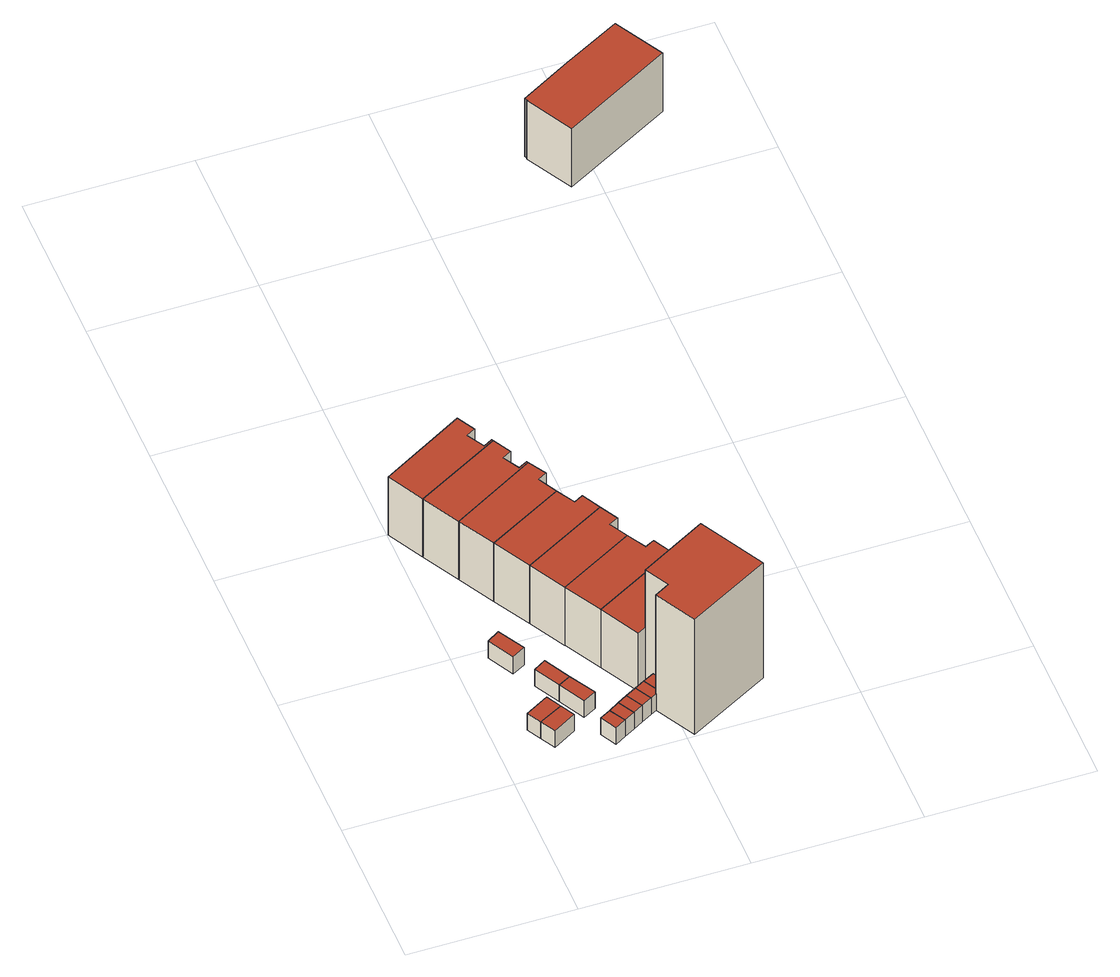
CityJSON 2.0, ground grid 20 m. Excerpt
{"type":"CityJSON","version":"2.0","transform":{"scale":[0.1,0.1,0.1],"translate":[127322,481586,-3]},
"CityObjects":{
"building1":{"type":"Building","attributes":{"b3_dak_type":"multiple horizontal","b3_h_dak_50p":0.15,"b3_h_dak_70p":0.17,"b3_h_dak_max":0.28,"b3_h_dak_min":0.1,"b3_h_maaiveld":-2.44,"b3_kas_warenhuis":false,"b3_mutatie_ahn3_ahn4":false,"b3_reconstructie_onvolledig":false,"b3_rmse_lod12":0.0311,"b3_rmse_lod13":0.0311,"b3_rmse_lod22":0.0292,"b3_val3dity_lod12":"[]","b3_val3dity_lod13":"[]","b3_val3dity_lod22":"[]","b3_volume_lod12":16.91,"b3_volume_lod13":16.91,"b3_volume_lod22":16.88,"geconstateerd":false,"oorspronkelijkbouwjaar":2007,"status":"Pand in gebruik"},"children":["building1-1"]},
"building1-1":{"type":"BuildingPart","parents":["building1"],"geometry":[{"type":"Solid","lod":"1.2","boundaries":[[[[0,1,2,3]],[[4,1,0,5]],[[5,0,3,6]],[[7,2,1,4]],[[6,3,2,7]],[[6,7,4,5]]]],"semantics":{"surfaces":[{"type":"GroundSurface"},{"type":"WallSurface","on_footprint_edge":true},{"type":"RoofSurface"}],"values":[[0,1,1,1,1,2]]}}]},
"building2":{"type":"Building","attributes":{"b3_dak_type":"multiple horizontal","b3_h_dak_50p":0.15,"b3_h_dak_70p":0.17,"b3_h_dak_max":0.23,"b3_h_dak_min":0.08,"b3_h_maaiveld":-2.43,"b3_kas_warenhuis":false,"b3_mutatie_ahn3_ahn4":false,"b3_reconstructie_onvolledig":false,"b3_rmse_lod12":0.0322,"b3_rmse_lod13":0.0322,"b3_rmse_lod22":0.0258,"b3_val3dity_lod12":"[]","b3_val3dity_lod13":"[]","b3_val3dity_lod22":"[]","b3_volume_lod12":16.88,"b3_volume_lod13":16.88,"b3_volume_lod22":16.85,"geconstateerd":false,"oorspronkelijkbouwjaar":2007,"status":"Pand in gebruik"},"children":["building2-1"]},
"building2-1":{"type":"BuildingPart","parents":["building2"],"geometry":[{"type":"Solid","lod":"1.2","boundaries":[[[[0,8,9,1]],[[10,8,0,5]],[[11,9,8,10]],[[5,0,1,4]],[[4,1,9,11]],[[4,11,10,5]]]],"semantics":{"surfaces":[{"type":"GroundSurface"},{"type":"WallSurface","on_footprint_edge":true},{"type":"RoofSurface"}],"values":[[0,1,1,1,1,2]]}}]},
"building3":{"type":"Building","attributes":{"b3_dak_type":"multiple horizontal","b3_h_dak_50p":0.15,"b3_h_dak_70p":0.17,"b3_h_dak_max":0.22,"b3_h_dak_min":0.1,"b3_h_maaiveld":-2.46,"b3_kas_warenhuis":false,"b3_mutatie_ahn3_ahn4":false,"b3_reconstructie_onvolledig":false,"b3_rmse_lod12":0.0305,"b3_rmse_lod13":0.0305,"b3_rmse_lod22":0.0275,"b3_val3dity_lod12":"[]","b3_val3dity_lod13":"[]","b3_val3dity_lod22":"[]","b3_volume_lod12":16.74,"b3_volume_lod13":16.74,"b3_volume_lod22":16.69,"geconstateerd":false,"oorspronkelijkbouwjaar":2007,"status":"Pand in gebruik"},"children":["building3-1"]},
"building3-1":{"type":"BuildingPart","parents":["building3"],"geometry":[{"type":"Solid","lod":"1.2","boundaries":[[[[12,13,14,15]],[[16,13,12,17]],[[18,14,13,16]],[[17,12,15,19]],[[19,15,14,18]],[[19,18,16,17]]]],"semantics":{"surfaces":[{"type":"GroundSurface"},{"type":"WallSurface","on_footprint_edge":true},{"type":"RoofSurface"}],"values":[[0,1,1,1,1,2]]}}]},
"building4":{"type":"Building","attributes":{"b3_dak_type":"multiple horizontal","b3_h_dak_50p":0.15,"b3_h_dak_70p":0.18,"b3_h_dak_max":0.22,"b3_h_dak_min":0.1,"b3_h_maaiveld":-2.44,"b3_kas_warenhuis":false,"b3_mutatie_ahn3_ahn4":false,"b3_reconstructie_onvolledig":false,"b3_rmse_lod12":0.0332,"b3_rmse_lod13":0.0332,"b3_rmse_lod22":0.0293,"b3_val3dity_lod12":"[]","b3_val3dity_lod13":"[]","b3_val3dity_lod22":"[]","b3_volume_lod12":16.65,"b3_volume_lod13":16.65,"b3_volume_lod22":16.6,"geconstateerd":false,"oorspronkelijkbouwjaar":2007,"status":"Pand in gebruik"},"children":["building4-1"]},
"building4-1":{"type":"BuildingPart","parents":["building4"],"geometry":[{"type":"Solid","lod":"1.2","boundaries":[[[[20,21,22,23]],[[24,20,23,25]],[[25,23,22,26]],[[26,22,21,27]],[[27,21,20,24]],[[27,24,25,26]]]],"semantics":{"surfaces":[{"type":"GroundSurface"},{"type":"WallSurface","on_footprint_edge":true},{"type":"RoofSurface"}],"values":[[0,1,1,1,1,2]]}}]},
"building5":{"type":"Building","attributes":{"b3_dak_type":"multiple horizontal","b3_h_dak_50p":0.16,"b3_h_dak_70p":0.19,"b3_h_dak_max":0.22,"b3_h_dak_min":0.09,"b3_h_maaiveld":-2.44,"b3_kas_warenhuis":false,"b3_mutatie_ahn3_ahn4":false,"b3_reconstructie_onvolledig":false,"b3_rmse_lod12":0.035,"b3_rmse_lod13":0.035,"b3_rmse_lod22":0.0309,"b3_val3dity_lod12":"[]","b3_val3dity_lod13":"[]","b3_val3dity_lod22":"[]","b3_volume_lod12":16.7,"b3_volume_lod13":16.7,"b3_volume_lod22":16.64,"geconstateerd":false,"oorspronkelijkbouwjaar":2007,"status":"Pand in gebruik"},"children":["building5-1"]},
"building5-1":{"type":"BuildingPart","parents":["building5"],"geometry":[{"type":"Solid","lod":"1.2","boundaries":[[[[20,23,28,29]],[[25,23,20,24]],[[30,28,23,25]],[[24,20,29,31]],[[31,29,28,30]],[[31,30,25,24]]]],"semantics":{"surfaces":[{"type":"GroundSurface"},{"type":"WallSurface","on_footprint_edge":true},{"type":"RoofSurface"}],"values":[[0,1,1,1,1,2]]}}]},
"building6":{"type":"Building","attributes":{"b3_dak_type":"multiple horizontal","b3_h_dak_50p":0.19,"b3_h_dak_70p":0.2,"b3_h_dak_max":0.27,"b3_h_dak_min":0.14,"b3_h_maaiveld":-2.43,"b3_kas_warenhuis":false,"b3_mutatie_ahn3_ahn4":false,"b3_reconstructie_onvolledig":false,"b3_rmse_lod12":0.0279,"b3_rmse_lod13":0.0279,"b3_rmse_lod22":0.0246,"b3_val3dity_lod12":"[]","b3_val3dity_lod13":"[]","b3_val3dity_lod22":"[]","b3_volume_lod12":8.95,"b3_volume_lod13":8.95,"b3_volume_lod22":8.94,"geconstateerd":false,"oorspronkelijkbouwjaar":2006,"status":"Pand in gebruik"},"children":["building6-1"]},
"building6-1":{"type":"BuildingPart","parents":["building6"],"geometry":[{"type":"Solid","lod":"1.2","boundaries":[[[[32,33,34,35]],[[36,33,32,37]],[[38,34,33,36]],[[37,32,35,39]],[[39,35,34,38]],[[39,38,36,37]]]],"semantics":{"surfaces":[{"type":"GroundSurface"},{"type":"WallSurface","on_footprint_edge":true},{"type":"RoofSurface"}],"values":[[0,1,1,1,1,2]]}}]},
"building7":{"type":"Building","attributes":{"b3_dak_type":"multiple horizontal","b3_h_dak_50p":0.19,"b3_h_dak_70p":0.2,"b3_h_dak_max":0.26,"b3_h_dak_min":0.14,"b3_h_maaiveld":-2.43,"b3_kas_warenhuis":false,"b3_mutatie_ahn3_ahn4":false,"b3_reconstructie_onvolledig":false,"b3_rmse_lod12":0.028,"b3_rmse_lod13":0.028,"b3_rmse_lod22":0.0252,"b3_val3dity_lod12":"[]","b3_val3dity_lod13":"[]","b3_val3dity_lod22":"[]","b3_volume_lod12":8.72,"b3_volume_lod13":8.72,"b3_volume_lod22":8.7,"geconstateerd":false,"oorspronkelijkbouwjaar":2006,"status":"Pand in gebruik"},"children":["building7-1"]},
"building7-1":{"type":"BuildingPart","parents":["building7"],"geometry":[{"type":"Solid","lod":"1.2","boundaries":[[[[33,40,41,34]],[[42,40,33,36]],[[43,41,40,42]],[[36,33,34,38]],[[38,34,41,43]],[[38,43,42,36]]]],"semantics":{"surfaces":[{"type":"GroundSurface"},{"type":"WallSurface","on_footprint_edge":true},{"type":"RoofSurface"}],"values":[[0,1,1,1,1,2]]}}]},
"building8":{"type":"Building","attributes":{"b3_dak_type":"multiple horizontal","b3_h_dak_50p":0.19,"b3_h_dak_70p":0.2,"b3_h_dak_max":0.28,"b3_h_dak_min":0.14,"b3_h_maaiveld":-2.44,"b3_kas_warenhuis":false,"b3_mutatie_ahn3_ahn4":false,"b3_reconstructie_onvolledig":false,"b3_rmse_lod12":0.0287,"b3_rmse_lod13":0.0287,"b3_rmse_lod22":0.0265,"b3_val3dity_lod12":"[]","b3_val3dity_lod13":"[]","b3_val3dity_lod22":"[]","b3_volume_lod12":8.66,"b3_volume_lod13":8.66,"b3_volume_lod22":8.64,"geconstateerd":false,"oorspronkelijkbouwjaar":2006,"status":"Pand in gebruik"},"children":["building8-1"]},
"building8-1":{"type":"BuildingPart","parents":["building8"],"geometry":[{"type":"Solid","lod":"1.2","boundaries":[[[[44,41,40,45]],[[43,41,44,46]],[[46,44,45,47]],[[42,40,41,43]],[[47,45,40,42]],[[47,42,43,46]]]],"semantics":{"surfaces":[{"type":"GroundSurface"},{"type":"WallSurface","on_footprint_edge":true},{"type":"RoofSurface"}],"values":[[0,1,1,1,1,2]]}}]},
"building9":{"type":"Building","attributes":{"b3_dak_type":"multiple horizontal","b3_h_dak_50p":0.19,"b3_h_dak_70p":0.2,"b3_h_dak_max":0.27,"b3_h_dak_min":0.14,"b3_h_maaiveld":-2.43,"b3_kas_warenhuis":false,"b3_mutatie_ahn3_ahn4":false,"b3_reconstructie_onvolledig":false,"b3_rmse_lod12":0.0276,"b3_rmse_lod13":0.0276,"b3_rmse_lod22":0.0264,"b3_val3dity_lod12":"[]","b3_val3dity_lod13":"[]","b3_val3dity_lod22":"[]","b3_volume_lod12":8.74,"b3_volume_lod13":8.74,"b3_volume_lod22":8.74,"geconstateerd":false,"oorspronkelijkbouwjaar":2006,"status":"Pand in gebruik"},"children":["building9-1"]},
"building9-1":{"type":"BuildingPart","parents":["building9"],"geometry":[{"type":"Solid","lod":"1.2","boundaries":[[[[48,44,45,49]],[[46,44,48,50]],[[50,48,49,51]],[[47,45,44,46]],[[51,49,45,47]],[[51,47,46,50]]]],"semantics":{"surfaces":[{"type":"GroundSurface"},{"type":"WallSurface","on_footprint_edge":true},{"type":"RoofSurface"}],"values":[[0,1,1,1,1,2]]}}]},
"building10":{"type":"Building","attributes":{"b3_dak_type":"slanted","b3_h_dak_50p":6.61,"b3_h_dak_70p":6.64,"b3_h_dak_max":6.99,"b3_h_dak_min":0.59,"b3_h_maaiveld":-2.46,"b3_kas_warenhuis":false,"b3_mutatie_ahn3_ahn4":false,"b3_reconstructie_onvolledig":false,"b3_rmse_lod12":3.16,"b3_rmse_lod13":0.185,"b3_rmse_lod22":0.193,"b3_val3dity_lod12":"[]","b3_val3dity_lod13":"[]","b3_val3dity_lod22":"[]","b3_volume_lod12":511.05,"b3_volume_lod13":417.34,"b3_volume_lod22":416.64,"geconstateerd":false,"oorspronkelijkbouwjaar":2007,"status":"Pand in gebruik"},"children":["building10-1"]},
"building10-1":{"type":"BuildingPart","parents":["building10"],"geometry":[{"type":"Solid","lod":"1.2","boundaries":[[[[52,53,54,55,56,57,58,59]],[[60,55,54,61]],[[62,53,52,63]],[[61,54,53,62]],[[64,56,55,60]],[[65,59,58,66]],[[63,52,59,65]],[[66,58,57,67]],[[67,57,56,64]],[[67,64,60,61,62,63,65,66]]]],"semantics":{"surfaces":[{"type":"GroundSurface"},{"type":"WallSurface","on_footprint_edge":true},{"type":"RoofSurface"}],"values":[[0,1,1,1,1,1,1,1,1,2]]}}]},
"building11":{"type":"Building","attributes":{"b3_dak_type":"multiple horizontal","b3_h_dak_50p":0.19,"b3_h_dak_70p":0.2,"b3_h_dak_max":0.29,"b3_h_dak_min":0.13,"b3_h_maaiveld":-2.43,"b3_kas_warenhuis":false,"b3_mutatie_ahn3_ahn4":false,"b3_reconstructie_onvolledig":false,"b3_rmse_lod12":0.0311,"b3_rmse_lod13":0.0311,"b3_rmse_lod22":0.0291,"b3_val3dity_lod12":"[]","b3_val3dity_lod13":"[]","b3_val3dity_lod22":"[]","b3_volume_lod12":8.64,"b3_volume_lod13":8.64,"b3_volume_lod22":8.61,"geconstateerd":false,"oorspronkelijkbouwjaar":2006,"status":"Pand in gebruik"},"children":["building11-1"]},
"building11-1":{"type":"BuildingPart","parents":["building11"],"geometry":[{"type":"Solid","lod":"1.2","boundaries":[[[[49,68,69,70,71,48]],[[72,68,49,51]],[[50,48,71,73]],[[73,71,70,74]],[[74,70,69,75]],[[75,69,68,72]],[[51,49,48,50]],[[51,50,73,74,75,72]]]],"semantics":{"surfaces":[{"type":"GroundSurface"},{"type":"WallSurface","on_footprint_edge":true},{"type":"RoofSurface"}],"values":[[0,1,1,1,1,1,1,2]]}}]},
"building12":{"type":"Building","attributes":{"b3_dak_type":"multiple horizontal","b3_h_dak_50p":6.61,"b3_h_dak_70p":6.64,"b3_h_dak_max":6.98,"b3_h_dak_min":0.62,"b3_h_maaiveld":-2.45,"b3_kas_warenhuis":false,"b3_mutatie_ahn3_ahn4":false,"b3_reconstructie_onvolledig":false,"b3_rmse_lod12":3.17,"b3_rmse_lod13":0.155,"b3_rmse_lod22":0.16,"b3_val3dity_lod12":"[]","b3_val3dity_lod13":"[]","b3_val3dity_lod22":"[]","b3_volume_lod12":510.97,"b3_volume_lod13":412.02,"b3_volume_lod22":411.82,"geconstateerd":false,"oorspronkelijkbouwjaar":2007,"status":"Pand in gebruik"},"children":["building12-1"]},
"building12-1":{"type":"BuildingPart","parents":["building12"],"geometry":[{"type":"Solid","lod":"1.2","boundaries":[[[[76,77,78,79,55,54,80,81]],[[82,79,78,83]],[[84,77,76,85]],[[83,78,77,84]],[[86,81,80,87]],[[87,80,54,61]],[[85,76,81,86]],[[61,54,55,60]],[[60,55,79,82]],[[60,82,83,84,85,86,87,61]]]],"semantics":{"surfaces":[{"type":"GroundSurface"},{"type":"WallSurface","on_footprint_edge":true},{"type":"RoofSurface"}],"values":[[0,1,1,1,1,1,1,1,1,2]]}}]},
"building13":{"type":"Building","attributes":{"b3_dak_type":"multiple horizontal","b3_h_dak_50p":6.6,"b3_h_dak_70p":6.63,"b3_h_dak_max":6.99,"b3_h_dak_min":0.62,"b3_h_maaiveld":-2.46,"b3_kas_warenhuis":false,"b3_mutatie_ahn3_ahn4":false,"b3_reconstructie_onvolledig":false,"b3_rmse_lod12":3.22,"b3_rmse_lod13":0.143,"b3_rmse_lod22":0.144,"b3_val3dity_lod12":"[]","b3_val3dity_lod13":"[]","b3_val3dity_lod22":"[]","b3_volume_lod12":510.43,"b3_volume_lod13":418.67,"b3_volume_lod22":418.67,"geconstateerd":false,"oorspronkelijkbouwjaar":2007,"status":"Pand in gebruik"},"children":["building13-1"]},
"building13-1":{"type":"BuildingPart","parents":["building13"],"geometry":[{"type":"Solid","lod":"1.2","boundaries":[[[[79,78,88,89,90,91]],[[92,89,88,93]],[[94,90,89,92]],[[83,78,79,82]],[[93,88,78,83]],[[82,79,91,95]],[[95,91,90,94]],[[95,94,92,93,83,82]]]],"semantics":{"surfaces":[{"type":"GroundSurface"},{"type":"WallSurface","on_footprint_edge":true},{"type":"RoofSurface"}],"values":[[0,1,1,1,1,1,1,2]]}}]},
"building14":{"type":"Building","attributes":{"b3_dak_type":"multiple horizontal","b3_h_dak_50p":0.2,"b3_h_dak_70p":0.21,"b3_h_dak_max":0.31,"b3_h_dak_min":0.14,"b3_h_maaiveld":-2.43,"b3_kas_warenhuis":false,"b3_mutatie_ahn3_ahn4":false,"b3_reconstructie_onvolledig":false,"b3_rmse_lod12":0.0303,"b3_rmse_lod13":0.0303,"b3_rmse_lod22":0.028,"b3_val3dity_lod12":"[]","b3_val3dity_lod13":"[]","b3_val3dity_lod22":"[]","b3_volume_lod12":9.1,"b3_volume_lod13":9.1,"b3_volume_lod22":9.09,"geconstateerd":false,"oorspronkelijkbouwjaar":2006,"status":"Pand in gebruik"},"children":["building14-1"]},
"building14-1":{"type":"BuildingPart","parents":["building14"],"geometry":[{"type":"Solid","lod":"1.2","boundaries":[[[[68,96,97,69]],[[98,96,68,72]],[[99,97,96,98]],[[72,68,69,75]],[[75,69,97,99]],[[75,99,98,72]]]],"semantics":{"surfaces":[{"type":"GroundSurface"},{"type":"WallSurface","on_footprint_edge":true},{"type":"RoofSurface"}],"values":[[0,1,1,1,1,2]]}}]},
"building15":{"type":"Building","attributes":{"b3_dak_type":"slanted","b3_h_dak_50p":6.61,"b3_h_dak_70p":6.64,"b3_h_dak_max":7,"b3_h_dak_min":0.38,"b3_h_maaiveld":-2.47,"b3_kas_warenhuis":false,"b3_mutatie_ahn3_ahn4":false,"b3_reconstructie_onvolledig":false,"b3_rmse_lod12":3.43,"b3_rmse_lod13":1.08,"b3_rmse_lod22":1.1,"b3_val3dity_lod12":"[]","b3_val3dity_lod13":"[]","b3_val3dity_lod22":"[]","b3_volume_lod12":514.8,"b3_volume_lod13":432.38,"b3_volume_lod22":431.51,"geconstateerd":false,"oorspronkelijkbouwjaar":2007,"status":"Pand in gebruik"},"children":["building15-1"]},
"building15-1":{"type":"BuildingPart","parents":["building15"],"geometry":[{"type":"Solid","lod":"1.2","boundaries":[[[[100,91,90,101,102,103]],[[95,91,100,104]],[[105,102,101,106]],[[107,103,102,105]],[[104,100,103,107]],[[106,101,90,94]],[[94,90,91,95]],[[94,95,104,107,105,106]]]],"semantics":{"surfaces":[{"type":"GroundSurface"},{"type":"WallSurface","on_footprint_edge":true},{"type":"RoofSurface"}],"values":[[0,1,1,1,1,1,1,2]]}}]},
"building16":{"type":"Building","attributes":{"b3_dak_type":"slanted","b3_h_dak_50p":6.61,"b3_h_dak_70p":6.65,"b3_h_dak_max":7.02,"b3_h_dak_min":0.62,"b3_h_maaiveld":-2.47,"b3_kas_warenhuis":false,"b3_mutatie_ahn3_ahn4":false,"b3_reconstructie_onvolledig":false,"b3_rmse_lod12":3.34,"b3_rmse_lod13":1.01,"b3_rmse_lod22":1.03,"b3_val3dity_lod12":"[]","b3_val3dity_lod13":"[]","b3_val3dity_lod22":"[]","b3_volume_lod12":511,"b3_volume_lod13":410.69,"b3_volume_lod22":410.04,"geconstateerd":false,"oorspronkelijkbouwjaar":2007,"status":"Pand in gebruik"},"children":["building16-1"]},
"building16-1":{"type":"BuildingPart","parents":["building16"],"geometry":[{"type":"Solid","lod":"1.2","boundaries":[[[[100,103,108,109,110,111]],[[112,109,108,113]],[[114,110,109,112]],[[107,103,100,104]],[[113,108,103,107]],[[104,100,111,115]],[[115,111,110,114]],[[115,114,112,113,107,104]]]],"semantics":{"surfaces":[{"type":"GroundSurface"},{"type":"WallSurface","on_footprint_edge":true},{"type":"RoofSurface"}],"values":[[0,1,1,1,1,1,1,2]]}}]},
"building17":{"type":"Building","attributes":{"b3_dak_type":"slanted","b3_h_dak_50p":6.6,"b3_h_dak_70p":6.64,"b3_h_dak_max":6.99,"b3_h_dak_min":0.6,"b3_h_maaiveld":-2.44,"b3_kas_warenhuis":false,"b3_mutatie_ahn3_ahn4":false,"b3_reconstructie_onvolledig":false,"b3_rmse_lod12":3.34,"b3_rmse_lod13":1.02,"b3_rmse_lod22":1.03,"b3_val3dity_lod12":"[]","b3_val3dity_lod13":"[]","b3_val3dity_lod22":"[]","b3_volume_lod12":511.44,"b3_volume_lod13":407.97,"b3_volume_lod22":407.68,"geconstateerd":false,"oorspronkelijkbouwjaar":2007,"status":"Pand in gebruik"},"children":["building17-1"]},
"building17-1":{"type":"BuildingPart","parents":["building17"],"geometry":[{"type":"Solid","lod":"1.2","boundaries":[[[[116,117,118,119,120,121]],[[115,117,116,122]],[[123,120,119,124]],[[125,121,120,123]],[[122,116,121,125]],[[124,119,118,114]],[[114,118,117,115]],[[114,115,122,125,123,124]]]],"semantics":{"surfaces":[{"type":"GroundSurface"},{"type":"WallSurface","on_footprint_edge":true},{"type":"RoofSurface"}],"values":[[0,1,1,1,1,1,1,2]]}}]},
"building18":{"type":"Building","attributes":{"b3_dak_type":"multiple horizontal","b3_h_dak_50p":6.61,"b3_h_dak_70p":6.64,"b3_h_dak_max":7.01,"b3_h_dak_min":0.62,"b3_h_maaiveld":-2.44,"b3_kas_warenhuis":false,"b3_mutatie_ahn3_ahn4":false,"b3_reconstructie_onvolledig":false,"b3_rmse_lod12":3.41,"b3_rmse_lod13":1,"b3_rmse_lod22":1,"b3_val3dity_lod12":"[]","b3_val3dity_lod13":"[]","b3_val3dity_lod22":"[]","b3_volume_lod12":534.1,"b3_volume_lod13":436.35,"b3_volume_lod22":436.62,"geconstateerd":false,"oorspronkelijkbouwjaar":2007,"status":"Pand in gebruik"},"children":["building18-1"]},
"building18-1":{"type":"BuildingPart","parents":["building18"],"geometry":[{"type":"Solid","lod":"1.2","boundaries":[[[[116,121,126,127,128,129]],[[125,121,116,122]],[[130,129,128,131]],[[131,128,127,132]],[[132,127,126,133]],[[133,126,121,125]],[[122,116,129,130]],[[122,130,131,132,133,125]]]],"semantics":{"surfaces":[{"type":"GroundSurface"},{"type":"WallSurface","on_footprint_edge":true},{"type":"RoofSurface"}],"values":[[0,1,1,1,1,1,1,2]]}}]},
"building19":{"type":"Building","attributes":{"b3_dak_type":"multiple horizontal","b3_h_dak_50p":15.53,"b3_h_dak_70p":15.56,"b3_h_dak_max":16.61,"b3_h_dak_min":0.6,"b3_h_maaiveld":-2.42,"b3_kas_warenhuis":false,"b3_mutatie_ahn3_ahn4":false,"b3_reconstructie_onvolledig":false,"b3_rmse_lod12":8.21,"b3_rmse_lod13":1.13,"b3_rmse_lod22":1.13,"b3_val3dity_lod12":"[]","b3_val3dity_lod13":"[]","b3_val3dity_lod22":"[]","b3_volume_lod12":1709.97,"b3_volume_lod13":1303.14,"b3_volume_lod22":1301.49,"geconstateerd":false,"oorspronkelijkbouwjaar":2006,"status":"Pand in gebruik"},"children":["building19-1"]},
"building19-1":{"type":"BuildingPart","parents":["building19"],"geometry":[{"type":"Solid","lod":"1.2","boundaries":[[[[134,135,70,97,136,128,137]],[[138,135,134,139]],[[140,136,97,141]],[[142,137,128,143]],[[143,128,136,140]],[[141,97,70,144]],[[144,70,135,138]],[[139,134,137,142]],[[139,142,143,140,141,144,138]]]],"semantics":{"surfaces":[{"type":"GroundSurface"},{"type":"WallSurface","on_footprint_edge":true},{"type":"RoofSurface"}],"values":[[0,1,1,1,1,1,1,1,2]]}}]},
"building20":{"type":"Building","attributes":{"b3_dak_type":"multiple horizontal","b3_h_dak_50p":4.77,"b3_h_dak_70p":6.62,"b3_h_dak_max":6.82,"b3_h_dak_min":0.63,"b3_h_maaiveld":-2.51,"b3_kas_warenhuis":false,"b3_mutatie_ahn3_ahn4":false,"b3_reconstructie_onvolledig":false,"b3_rmse_lod12":2,"b3_rmse_lod13":2,"b3_rmse_lod22":0.405,"b3_val3dity_lod12":"[]","b3_val3dity_lod13":"[]","b3_val3dity_lod22":"[]","b3_volume_lod12":945.02,"b3_volume_lod13":945.02,"b3_volume_lod22":802.12,"geconstateerd":false,"oorspronkelijkbouwjaar":2014,"status":"Pand in gebruik"},"children":["building20-1"]},
"building20-1":{"type":"BuildingPart","parents":["building20"],"geometry":[{"type":"Solid","lod":"1.2","boundaries":[[[[145,146,147,148,149,150,151]],[[152,145,151,153]],[[154,150,149,155]],[[155,149,148,156]],[[153,151,150,154]],[[156,148,147,157]],[[157,147,146,158]],[[158,146,145,152]],[[158,152,153,154,155,156,157]]]],"semantics":{"surfaces":[{"type":"GroundSurface"},{"type":"WallSurface","on_footprint_edge":true},{"type":"RoofSurface"}],"values":[[0,1,1,1,1,1,1,1,2]]}}]}
},
"vertices":[
[79,69,6],[50,54,6],[41,71,6],[69,87,6],[50,54,32],[79,69,32],[69,87,32],[41,71,32],
[88,52,6],[60,36,6],[88,52,32],[60,36,32],
[39,188,5],[54,197,5],[72,165,5],[56,156,5],[54,197,32],[39,188,32],[72,165,32],[56,156,32],
[88,99,6],[71,130,6],[86,139,6],[103,107,6],[88,99,32],[103,107,32],[86,139,32],[71,130,32],
[121,76,6],[105,67,6],[121,76,32],[105,67,32],
[113,37,6],[126,44,6],[137,25,6],[124,17,6],[126,44,32],[113,37,32],[137,25,32],[124,17,32],
[139,52,6],[150,32,6],[139,52,32],[150,32,32],
[162,39,6],[151,59,6],[162,39,32],[151,59,32],
[175,46,6],[164,66,6],[175,46,32],[164,66,32],
[115,407,5],[126,413,5],[127,411,5],[25,355,5],[1,399,5],[102,456,5],[114,434,5],[103,428,5],[25,355,96],[127,411,96],[126,413,96],[115,407,96],[1,399,96],[103,428,96],[114,434,96],[102,456,96],
[176,73,6],[187,53,6],[182,51,6],[182,50,6],[176,73,32],[182,50,32],[182,51,32],[187,53,32],
[139,363,5],[150,369,5],[151,367,5],[50,310,5],[139,389,5],[128,383,5],[50,310,96],[151,367,96],[150,369,96],[139,363,96],[128,383,96],[139,389,96],
[164,345,5],[153,339,5],[165,316,5],[74,266,5],[153,339,96],[164,345,96],[165,316,96],[74,266,96],
[190,80,6],[200,61,6],[190,80,32],[200,61,32],
[99,221,5],[178,294,5],[189,300,5],[201,277,5],[99,221,96],[189,300,96],[178,294,96],[201,277,96],
[213,255,5],[202,249,5],[214,227,5],[123,177,5],[202,249,96],[213,255,96],[214,227,96],[123,177,96],
[148,132,6],[123,177,6],[214,227,6],[227,204,6],[238,210,6],[250,188,6],[148,132,96],[238,210,96],[227,204,96],[250,188,96],
[262,166,6],[251,160,6],[265,135,6],[174,84,6],[174,84,96],[265,135,96],[251,160,96],[262,166,96],
[308,56,6],[209,2,6],[184,90,6],[281,106,6],[209,2,186],[308,56,186],[184,90,186],[200,61,186],[281,106,186],[265,135,186],[182,51,186],
[369,821,5],[338,878,5],[339,878,5],[337,882,5],[399,917,5],[468,954,5],[501,894,5],[369,821,96],[501,894,96],[468,954,96],[399,917,96],[337,882,96],[339,878,96],[338,878,96]
]}
